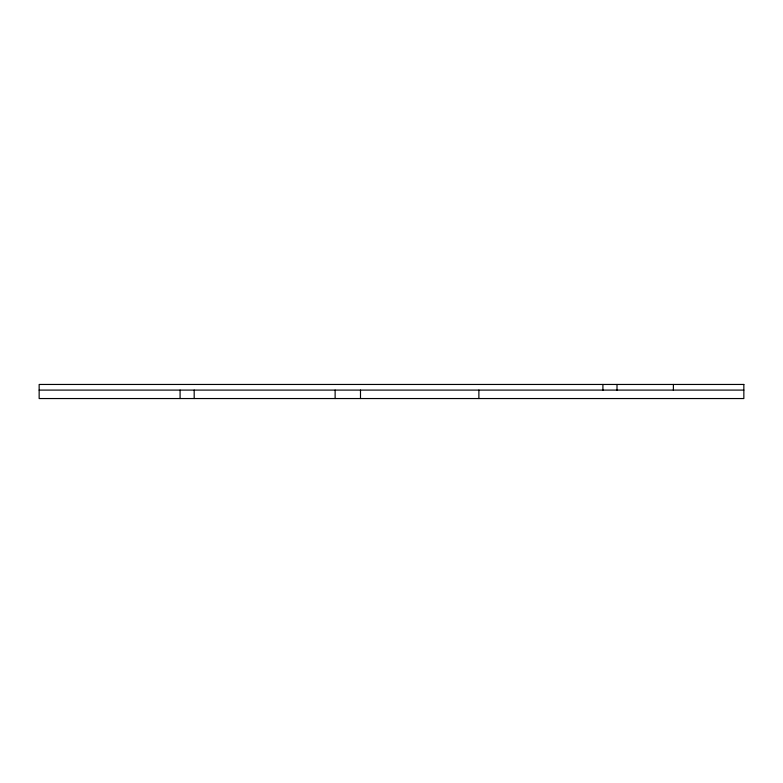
<?xml version="1.0" encoding="UTF-8"?>
<svg xmlns="http://www.w3.org/2000/svg" width="783" height="783" viewBox="0 0 783 783"><rect width="100%" height="100%" fill="white"/><g stroke="black" fill="none" stroke-linecap="round" stroke-linejoin="round"><path stroke-width="1.17" d="M39.15 390.091L743.85 390.091M673.38 384.453L673.38 390.326M617.004 384.453L617.004 390.326M602.91 384.453L602.91 390.326M478.883 390.091L478.883 398.547M360.493 390.091L360.493 398.547M335.124 390.091L335.124 398.547M194.184 390.091L194.184 398.547M180.09 390.091L180.09 398.547M743.85 384.453L39.15 384.453L39.15 398.547L743.85 398.547L743.85 384.453"/></g></svg>
